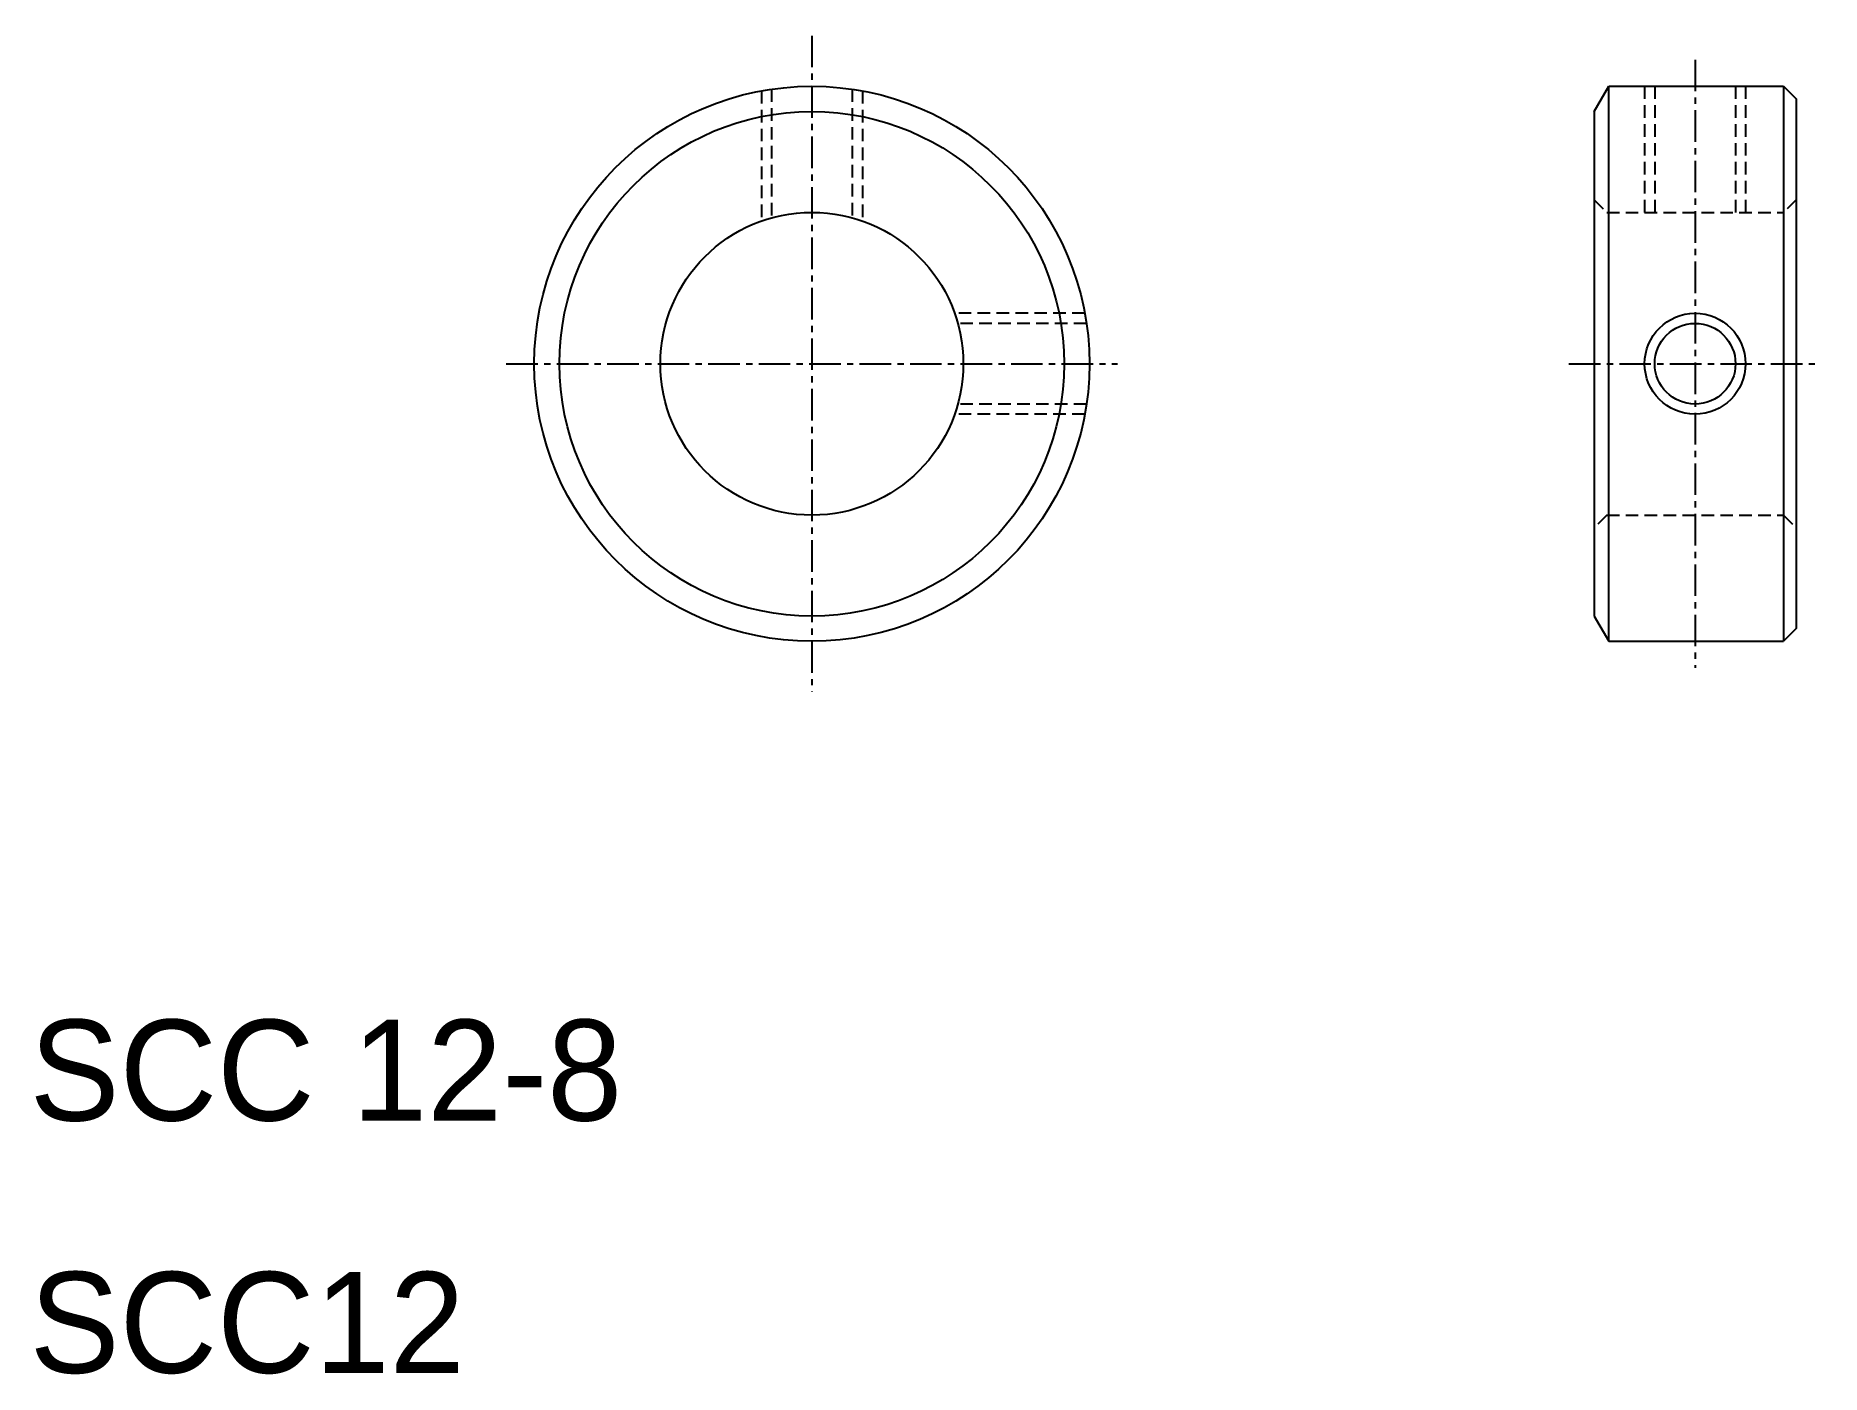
# Model space of a CAD drawing. Extents: x 10.2 to 81, y 9.9 to 63.
import ezdxf

# ---------------------------------------------------------------- set-up
doc = ezdxf.new("R2010")
doc.units = 0
doc.linetypes.add('CENTER', pattern=[2, 1.25, -0.25, 0.25, -0.25])
doc.linetypes.add('DASHED', pattern=[0.75, 0.5, -0.25])
doc.layers.get('0').update_dxf_attribs({"linetype": 'CONTINUOUS'})
doc.layers.add('CENTER', color=1, linetype='CENTER')

msp = doc.modelspace()

# ---------------------------------------------------------------- linework, layer by layer
at = {"color": 3, "linetype": 'DASHED'}
for p, q in [((39.4, 60.883), (39.4, 55.783)), ((42.6, 60.883), (42.6, 55.783)), ((74, 61), (74, 56)), ((74.4, 61), (74.4, 56)), ((77.6, 61), (77.6, 56)), ((78, 61), (78, 56)), ((39, 60.817), (39, 55.657)), ((43, 60.817), (43, 55.657)), ((72, 56.5), (72.5, 56)), ((72.5, 56), (79.5, 56)), ((80, 56.5), (79.5, 56)), ((51.817, 52), (46.657, 52)), ((51.883, 51.6), (46.783, 51.6)), ((51.883, 48.4), (46.783, 48.4)), ((51.817, 48), (46.657, 48)), ((72.5, 44), (72, 43.5)), ((72.5, 44), (79.5, 44)), ((79.5, 44), (80, 43.5))]:
    msp.add_line(p, q, dxfattribs=at)
at = {"color": 7, "linetype": 'CONTINUOUS'}
for p, q in [((72, 60), (72.577, 61)), ((72.577, 39), (72.577, 61)), ((72.577, 61), (79.5, 61)), ((79.5, 61), (80, 60.5)), ((79.5, 61), (79.5, 39)), ((80, 60.5), (80, 39.5)), ((72, 60), (72, 40)), ((72, 40), (72.577, 39)), ((72.577, 39), (79.5, 39)), ((80, 39.5), (79.5, 39))]:
    msp.add_line(p, q, dxfattribs=at)
for centre, radius in [((41, 50), 11), ((41, 50), 10), ((41, 50), 6), ((76, 50), 1.6)]:
    msp.add_circle(centre, radius, dxfattribs=at)
at = {"color": 3, "linetype": 'CONTINUOUS'}
msp.add_circle((76, 50), 2, dxfattribs=at)
at = {"layer": 'CENTER', "color": 1, "linetype": 'CENTER'}
for p, q in [((41, 63.004), (41, 36.996)), ((76, 62.049), (76, 37.951)), ((28.892, 50), (53.108, 50)), ((71, 50), (81, 50))]:
    msp.add_line(p, q, dxfattribs=at)

# ---------------------------------------------------------------- texts
at = {"color": 7, "linetype": 'CONTINUOUS'}
for s, p in [('SCC 12-8', (10, 20)), ('SCC12', (10, 10))]:
    msp.add_text(s, height=4, dxfattribs=at).set_placement(p)

doc.saveas('drawing.dxf')
